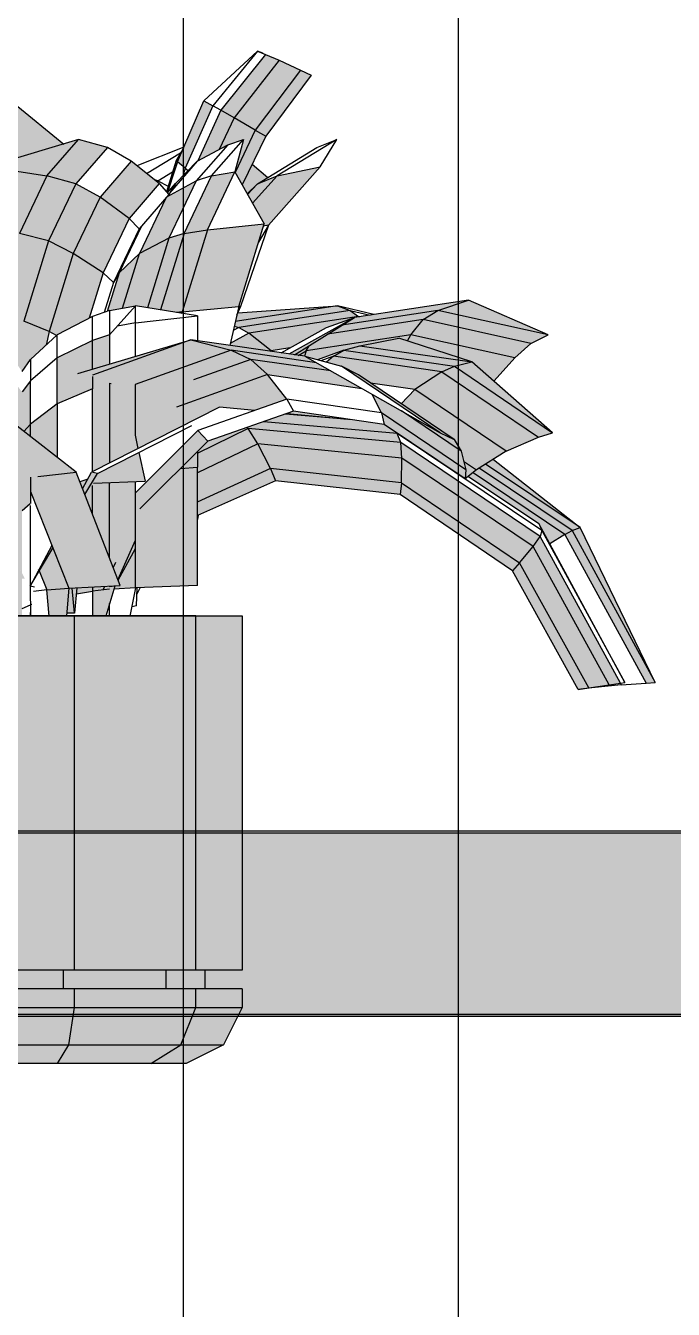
# Model space of a CAD drawing. Header units: feet. Extents: x 2272 to 4893, y 337 to 2916.
# Drawn here: x 3470.85 to 3474.38, y 1876.46 to 1883.46 of the extents above; entities that cross this region are included whole.
import ezdxf

# ---------------------------------------------------------------- set-up
doc = ezdxf.new("R2010")
doc.units = ezdxf.units.FT

# ---------------------------------------------------------------- blocks, each defined once
blk = doc.blocks.new('A$C7483090E')
for p, q in [((367.22, 431.3), (391.31, 453.57)), ((391.31, 453.57), (371.32, 429.03)), ((394.9, 452.1), (374.84, 427.05)), ((400.98, 449.54), (380.77, 423.61)), ((393.66, 452.61), (391.31, 453.57)), ((391.31, 453.57), (394.9, 452.1)), ((393.58, 452.54), (393.66, 452.61)), ((393.66, 452.61), (394.02, 452.4)), ((394.9, 452.1), (400.98, 449.54)), ((400.98, 449.54), (410.58, 445.07)), ((410.58, 445.07), (390.29, 418.19)), ((410.58, 445.07), (415.26, 442.73)), ((415.26, 442.73), (394.98, 415.48)), ((355.43, 403.98), (367.22, 431.3)), ((367.22, 431.3), (371.32, 429.03)), ((282.26, 430.06), (304.45, 411.89)), ((371.32, 429.03), (358.94, 401.13)), ((374.84, 427.05), (364.58, 404.42)), ((374.84, 427.05), (371.32, 429.03)), ((380.77, 423.61), (374.84, 427.05)), ((380.77, 423.61), (374.18, 409.55)), ((390.29, 418.19), (380.77, 423.61)), ((390.29, 418.19), (381.21, 399.22)), ((394.98, 415.48), (384.36, 393.66)), ((390.29, 418.19), (394.98, 415.48)), ((311.12, 413.94), (270.47, 401.79)), ((296.84, 397.69), (311.12, 413.94)), ((324.01, 410.36), (309.87, 394.17)), ((324.01, 410.36), (311.12, 413.94)), ((334.7, 404.2), (324.01, 410.36)), ((358.28, 410.58), (337.19, 402.23)), ((358.06, 410.14), (354.84, 404.5)), ((378.06, 411.6), (363.85, 395.42)), ((364.22, 404.2), (378.06, 411.6)), ((370.66, 397.69), (384.94, 413.94)), ((378.06, 411.6), (384.94, 413.94)), ((384.94, 413.94), (381.13, 399.52)), ((391.24, 394.17), (417.83, 410.36)), ((426.83, 413.94), (400.03, 397.69)), ((417.83, 410.36), (426.83, 413.94)), ((419.36, 401.79), (426.83, 413.94)), ((334.7, 404.2), (320.79, 388.16)), ((347.3, 394.24), (334.7, 404.2)), ((341.59, 398.71), (356.82, 408.01)), ((354.84, 404.5), (350.52, 390.51)), ((355.43, 403.98), (350.81, 390.07)), ((351.18, 390.44), (355.43, 403.98)), ((364.22, 404.2), (351.84, 389.92)), ((364.22, 404.2), (354.48, 394.24)), ((354.84, 404.5), (355.43, 403.98)), ((358.94, 401.13), (355.43, 403.98)), ((388.9, 402.96), (395.93, 396.95)), ((270.47, 401.79), (296.84, 397.69)), ((296.84, 397.69), (284.61, 371.83)), ((309.87, 394.17), (296.84, 397.69)), ((346.57, 395.42), (353.23, 399.44)), ((358.94, 401.13), (357.77, 397.61)), ((358.36, 371.83), (370.66, 397.69)), ((358.94, 401.13), (360.19, 400.1)), ((370.66, 397.69), (363.85, 395.42)), ((368.83, 373.52), (381.13, 399.52)), ((370.66, 397.69), (381.13, 399.52)), ((381.13, 399.52), (394.24, 376.23)), ((400.03, 397.69), (389.04, 385.38)), ((391.24, 394.17), (400.03, 397.69)), ((419.36, 401.79), (396.15, 375.64)), ((400.03, 397.69), (419.36, 401.79)), ((309.87, 394.17), (297.64, 368.54)), ((320.79, 388.16), (309.87, 394.17)), ((347.3, 394.24), (333.82, 378.64)), ((346.57, 395.42), (345.25, 395.85)), ((346.57, 395.42), (346.2, 395.05)), ((346.57, 395.42), (351.25, 393.07)), ((347.3, 394.24), (351.55, 389.34)), ((350.67, 388.31), (363.85, 395.42)), ((350.89, 390.07), (354.48, 394.24)), ((354.48, 394.24), (351.55, 389.34)), ((363.85, 395.42), (351.62, 369.71)), ((386.7, 389.56), (391.24, 394.17)), ((391.24, 394.17), (386.85, 389.26)), ((320.79, 388.16), (308.77, 362.97)), ((333.82, 378.64), (320.79, 388.16)), ((351.55, 389.34), (338.29, 373.96)), ((350.15, 387.73), (338.36, 362.97)), ((333.82, 378.64), (322.18, 354.18)), ((338.29, 373.96), (326.79, 349.93)), ((339.31, 375.13), (329.28, 354.18)), ((338.29, 373.96), (333.82, 378.64)), ((368.83, 373.52), (394.24, 376.23)), ((382.89, 339.17), (394.24, 376.23)), ((396.15, 375.64), (383.7, 339.17)), ((396.15, 375.64), (391.68, 367.95)), ((396.15, 375.64), (393.88, 375.13)), ((297.64, 368.54), (284.61, 371.83)), ((297.64, 368.54), (286.58, 332.58)), ((308.77, 362.97), (297.64, 368.54)), ((351.62, 369.71), (338.36, 362.97)), ((351.62, 369.71), (341.95, 338.58)), ((358.36, 371.83), (347.81, 337.63)), ((358.36, 371.83), (351.62, 369.71)), ((368.83, 373.52), (357.48, 336.82)), ((358.36, 371.83), (368.83, 373.52)), ((308.77, 362.97), (297.93, 327.89)), ((322.18, 354.18), (308.77, 362.97)), ((338.36, 362.97), (329.28, 354.18)), ((330.75, 338.36), (338.36, 362.97)), ((322.18, 354.18), (315.88, 333.89)), ((326.79, 349.93), (322.18, 354.18)), ((329.28, 354.18), (323.93, 336.9)), ((329.28, 354.18), (326.79, 349.93)), ((326.79, 349.93), (322.62, 336.46)), ((325.03, 337.34), (336.6, 339.46)), ((336.6, 339.46), (325.03, 326.42)), ((364.36, 334.99), (336.6, 339.46)), ((336.6, 331.77), (336.6, 339.46)), ((427.13, 339.46), (381.35, 332.43)), ((382.45, 336.39), (427.13, 339.46)), ((443.46, 335.58), (427.13, 339.46)), ((427.13, 339.46), (432.84, 337.34)), ((485.87, 342.02), (434.67, 334.26)), ((472.1, 337.34), (485.87, 342.02)), ((521.53, 326.42), (485.87, 342.02)), ((317.34, 334.7), (301.52, 326.42)), ((325.03, 337.34), (317.34, 334.7)), ((317.34, 323.93), (317.34, 334.7)), ((325.03, 337.34), (325.03, 326.42)), ((336.6, 331.77), (364.36, 334.99)), ((357.48, 336.82), (355.06, 336.46)), ((357.26, 336.09), (357.48, 336.82)), ((357.48, 336.82), (382.89, 339.17)), ((364.36, 334.99), (364.36, 323.79)), ((382.89, 339.17), (378.86, 321.66)), ((383.7, 339.17), (381.94, 335.14)), ((383.7, 339.17), (382.82, 339.09)), ((432.84, 337.34), (382.89, 329.79)), ((436.58, 334.7), (387.43, 327.23)), ((434.67, 334.26), (405.38, 317.86)), ((407.79, 317.56), (434.67, 334.26)), ((422.22, 329.79), (434.67, 334.26)), ((472.1, 337.34), (429.11, 330.82)), ((432.84, 337.34), (441.78, 335.29)), ((432.84, 337.34), (436.58, 334.7)), ((436.58, 334.7), (436.94, 334.55)), ((436.65, 334.55), (436.58, 334.7)), ((465.43, 333.31), (472.1, 337.34)), ((521.53, 326.42), (472.1, 337.34)), ((297.93, 327.89), (286.58, 332.58)), ((297.93, 327.89), (296.54, 321.88)), ((301.16, 326.13), (297.93, 327.89)), ((336.6, 331.77), (328.55, 330.38)), ((336.6, 316.83), (336.6, 331.77)), ((382.89, 329.79), (380.4, 328.4)), ((380.84, 330.38), (382.89, 329.79)), ((382.89, 329.79), (387.43, 327.23)), ((401.86, 318.37), (422.22, 329.79)), ((465.43, 333.31), (422.66, 326.79)), ((460.01, 326.42), (465.43, 333.31)), ((513.77, 322.62), (465.43, 333.31)), ((301.52, 326.42), (289.59, 315.44)), ((301.52, 316.17), (301.52, 326.42)), ((317.34, 323.93), (301.52, 316.17)), ((310.82, 309.21), (361.43, 324.23)), ((325.03, 326.42), (317.34, 323.93)), ((361.43, 324.23), (317.34, 308.33)), ((317.34, 311.19), (317.34, 323.93)), ((325.03, 326.42), (325.03, 313.46)), ((412.55, 316.9), (361.43, 324.23)), ((361.43, 324.23), (379.45, 319.54)), ((387.43, 327.23), (379.01, 322.54)), ((397.39, 319.32), (387.43, 327.23)), ((460.01, 326.42), (413.14, 319.32)), ((437.16, 321.59), (454.67, 324.96)), ((487.33, 314.41), (454.67, 324.96)), ((458.47, 323.71), (460.01, 326.42)), ((506.52, 316.17), (460.01, 326.42)), ((506.52, 316.17), (513.77, 322.62)), ((513.77, 322.62), (521.53, 326.42)), ((379.45, 319.54), (336.53, 304.16)), ((417.68, 313.97), (379.45, 319.54)), ((379.45, 319.54), (388.31, 315.44)), ((397.03, 319.1), (397.39, 319.32)), ((405.74, 320.57), (397.39, 319.32)), ((397.39, 319.32), (397.61, 319.03)), ((409.55, 317.27), (413.14, 319.32)), ((413.14, 319.32), (412.41, 316.9)), ((412.55, 316.9), (473.05, 282.63)), ((412.55, 316.9), (428.96, 312.36)), ((413.14, 319.32), (414.38, 321.59)), ((429.98, 319.54), (418.19, 315.29)), ((425.3, 316.9), (419.73, 314.85)), ((425.3, 316.9), (422.22, 314.19)), ((425.3, 316.9), (429.98, 319.54)), ((473.93, 309.87), (425.3, 316.9)), ((429.98, 319.54), (437.16, 321.59)), ((429.98, 319.54), (479.49, 312.36)), ((437.16, 321.59), (487.33, 314.41)), ((285.78, 310.09), (289.59, 315.44)), ((301.52, 316.17), (289.59, 305.84)), ((289.59, 315.44), (289.59, 305.84)), ((301.52, 295.52), (301.52, 316.1)), ((388.31, 315.44), (362.68, 306.28)), ((424.13, 310.31), (388.31, 315.44)), ((388.31, 315.44), (395.71, 308.63)), ((473.05, 282.63), (428.96, 312.36)), ((436.5, 308.55), (428.96, 312.36)), ((473.93, 309.87), (479.49, 312.36)), ((479.49, 312.36), (487.33, 314.41)), ((479.49, 312.36), (523.51, 282.63)), ((523.51, 282.63), (487.33, 314.41)), ((506.52, 316.17), (497.29, 305.84)), ((289.59, 305.84), (285.78, 300.86)), ((289.59, 286.51), (289.59, 305.84)), ((317.34, 307.75), (317.34, 302.33)), ((395.71, 308.63), (354.99, 294.13)), ((404.42, 297.64), (395.71, 308.63)), ((395.71, 308.63), (437.97, 302.48)), ((479.35, 279.55), (436.5, 308.55)), ((461.84, 301.96), (441.92, 304.82)), ((473.93, 309.87), (461.84, 301.96)), ((473.93, 309.87), (517.21, 280.65)), ((497, 305.84), (497.29, 305.84)), ((497.29, 305.84), (497.14, 305.7)), ((317.34, 302.33), (301.52, 295.52)), ((317.34, 265.05), (317.34, 302.33)), ((325.69, 304.53), (324.89, 304.67)), ((325.03, 304.45), (325.03, 268.93)), ((336.6, 281.46), (336.6, 304.16)), ((446.83, 291.49), (442.65, 299.77)), ((461.84, 301.96), (455.62, 295.52)), ((502.71, 274.35), (461.84, 301.96)), ((310.09, 264.9), (272.67, 294.05)), ((301.52, 295.52), (289.59, 286.51)), ((301.52, 295.52), (301.52, 271.57)), ((374.25, 294.05), (316.98, 264.9)), ((404.42, 297.64), (364.51, 283.58)), ((390.07, 292.52), (374.25, 294.05)), ((446.83, 291.49), (404.42, 297.64)), ((404.42, 297.64), (407.35, 292.22)), ((407.35, 292.22), (368.98, 278.82)), ((453.93, 282.26), (394.1, 287.53)), ((433.79, 288.41), (403.76, 290.98)), ((404.5, 291.2), (431.6, 288.71)), ((448.07, 286.36), (407.35, 292.22)), ((446.83, 291.49), (448.07, 286.36)), ((484.62, 266), (446.83, 291.49)), ((482.57, 274.35), (455.84, 292.37)), ((289.59, 286.51), (286.66, 283.14)), ((289.59, 280.87), (289.59, 286.51)), ((319.61, 264.39), (361.8, 285.78)), ((364.51, 283.58), (336.53, 255.6)), ((387.14, 284.53), (364.29, 273.33)), ((364.36, 283.65), (364.51, 283.58)), ((364.51, 283.58), (368.98, 278.82)), ((386.63, 284.97), (387.14, 284.53)), ((391.46, 277.57), (387.14, 284.53)), ((455.54, 278.16), (387.14, 284.53)), ((484.33, 261.9), (448.07, 286.36)), ((453.64, 282.55), (453.93, 282.26)), ((518.6, 238.83), (453.93, 282.26)), ((455.54, 278.16), (453.93, 282.26)), ((473.05, 282.63), (479.35, 279.55)), ((517.21, 280.65), (523.51, 282.63)), ((337.85, 275.52), (336.6, 281.46)), ((368.98, 278.82), (338.51, 248.5)), ((391.46, 277.57), (364.36, 264.68)), ((455.98, 271.2), (391.46, 277.57)), ((397.17, 266.52), (391.46, 277.57)), ((517.94, 236.19), (455.54, 278.16)), ((455.98, 271.2), (455.54, 278.16)), ((479.35, 279.55), (482.57, 274.35)), ((502.71, 274.35), (517.21, 280.65)), ((338.14, 273.77), (340.93, 260.88)), ((364.36, 274.21), (364.36, 267.25)), ((455.76, 260.22), (455.98, 271.2)), ((514.72, 231.58), (455.98, 271.2)), ((482.57, 274.35), (484.62, 266)), ((502.71, 274.35), (489.45, 266)), ((497, 270.69), (535.81, 240.22)), ((292.81, 263.07), (310.09, 264.9)), ((329.79, 214.15), (310.09, 264.9)), ((312.95, 257.43), (316.98, 264.9)), ((319.61, 264.39), (316.98, 264.9)), ((356.75, 266.66), (364.36, 267.25)), ((397.17, 266.52), (364.29, 251.57)), ((364.36, 214.15), (364.36, 267.25)), ((397.17, 266.52), (399.37, 261.1)), ((455.76, 260.22), (397.17, 266.52)), ((483.59, 269.88), (489.45, 266)), ((489.45, 266), (484.33, 261.9)), ((484.62, 266), (484.33, 261.9)), ((529, 237.07), (487.84, 264.68)), ((532.3, 238.83), (490.63, 266.74)), ((535.81, 240.22), (493.48, 268.57)), ((289.59, 262.71), (289.59, 250.92)), ((315.22, 261.75), (311.7, 260.58)), ((313.9, 254.87), (319.61, 264.39)), ((317.34, 246.16), (317.34, 258.9)), ((317.78, 260), (340.93, 260.88)), ((325.03, 226.38), (325.03, 260.29)), ((336.6, 213.12), (336.6, 260.66)), ((399.37, 261.1), (364.36, 245.5)), ((455.18, 254.87), (399.37, 261.1)), ((455.76, 260.22), (455.18, 254.87)), ((455.76, 260.22), (508.72, 224.26)), ((485.79, 263.07), (517.36, 241.98)), ((289.51, 256.34), (306.8, 212.98)), ((505.49, 220.67), (455.18, 254.87)), ((289.37, 250.77), (285.78, 247.69)), ((289.59, 214.08), (289.59, 249.96)), ((364.66, 245.64), (364.36, 243.81)), ((517.36, 241.98), (518.6, 238.83)), ((555.88, 170.65), (517.36, 241.98)), ((514.72, 231.58), (517.94, 236.19)), ((518.6, 238.83), (517.94, 236.19)), ((553.98, 170.35), (517.94, 236.19)), ((518.6, 238.83), (555.88, 170.65)), ((529, 237.07), (522.19, 232.83)), ((529, 237.07), (532.3, 238.83)), ((529, 237.07), (565.48, 170.43)), ((532.3, 238.83), (535.81, 240.22)), ((532.3, 238.83), (569.5, 170.65)), ((569.5, 170.65), (535.81, 240.22)), ((299.18, 232.02), (289.44, 213.86)), ((289.44, 213.86), (299.62, 230.92)), ((336.53, 234.36), (328.7, 216.86)), ((328.84, 216.57), (336.6, 230.7)), ((508.72, 224.26), (514.72, 231.58)), ((548.85, 169.69), (514.72, 231.58)), ((327.67, 224.55), (326.57, 222.21)), ((293.32, 221.03), (293.17, 221.33)), ((293.47, 220.67), (296.91, 212.25)), ((508.72, 224.26), (505.49, 220.67)), ((535.01, 167.64), (505.49, 220.67)), ((539.77, 168.38), (508.72, 224.26)), ((291.34, 213.42), (289.44, 213.86)), ((289.44, 213.86), (289.59, 200.53)), ((296.91, 212.25), (306.8, 212.98)), ((306.8, 212.98), (305.7, 200.53)), ((306.8, 212.98), (329.79, 214.15)), ((309.36, 201.77), (308.26, 213.05)), ((310.39, 213.12), (309.36, 201.77)), ((317.34, 213.49), (317.34, 211.59)), ((322.76, 213.78), (322.03, 212.1)), ((327.38, 213.93), (323.28, 200.45)), ((327.38, 213.93), (325.03, 213.56)), ((325.03, 213.86), (325.03, 213.56)), ((336.6, 213.12), (326.94, 212.54)), ((327.38, 214), (327.38, 213.93)), ((327.38, 214), (327.38, 213.93)), ((336.6, 213.12), (334.04, 200.45)), ((364.36, 214.15), (336.6, 213.12)), ((337.04, 204.99), (337.34, 213.12)), ((337.26, 210.19), (338.66, 213.2)), ((296.91, 212.25), (290.9, 211.51)), ((297.93, 200.45), (296.91, 212.25)), ((310.17, 210.41), (317.34, 211.59)), ((325.03, 212.47), (317.34, 211.59)), ((317.34, 211.59), (317.34, 200.45)), ((285.78, 203.9), (289.51, 205.51)), ((290.17, 205.73), (289.59, 205.58)), ((289.59, 200.53), (289.59, 202.07)), ((309.36, 201.77), (305.84, 201.77)), ((325.03, 200.45), (325.03, 206.17)), ((337.04, 204.99), (334.92, 204.63)), ((242.27, 200.53), (309.36, 200.53)), ((309.36, 200.53), (242.27, 200.53)), ((309.36, 41.82), (309.36, 200.53)), ((309.36, 200.53), (363.7, 200.53)), ((363.7, 200.53), (309.36, 200.53)), ((363.7, 41.82), (363.7, 200.53)), ((363.7, 200.53), (384.43, 200.53)), ((363.7, 200.53), (384.43, 200.53)), ((384.43, 200.53), (384.43, 41.82)), ((541.09, 168.38), (535.01, 167.64)), ((535.01, 167.64), (539.77, 168.38)), ((539.77, 168.38), (548.85, 169.69)), ((540.94, 168.52), (541.09, 168.38)), ((554.27, 169.69), (541.09, 168.38)), ((548.85, 169.69), (553.98, 170.35)), ((553.9, 170.28), (554.27, 169.69)), ((553.98, 170.35), (555.88, 170.65)), ((554.27, 169.69), (565.48, 170.43)), ((565.48, 170.43), (569.5, 170.65)), ((309.36, 41.82), (242.27, 41.82)), ((304.23, 41.82), (304.23, 33.47)), ((363.7, 41.82), (309.36, 41.82)), ((350.15, 41.82), (350.15, 33.47)), ((384.43, 41.82), (363.7, 41.82)), ((367.73, 41.82), (367.73, 33.47)), ((309.36, 33.47), (242.27, 33.47)), ((309.36, 33.47), (242.27, 33.47)), ((309.36, 25.05), (309.36, 33.47)), ((363.7, 33.47), (309.36, 33.47)), ((363.7, 33.47), (309.36, 33.47)), ((363.7, 25.05), (363.7, 33.47)), ((384.43, 33.47), (363.7, 33.47)), ((384.43, 33.47), (363.7, 33.47)), ((384.43, 33.47), (384.43, 25.05)), ((242.27, 25.05), (309.36, 25.05)), ((306.8, 8.35), (309.36, 25.05)), ((309.36, 25.05), (363.7, 25.05)), ((356.97, 8.35), (363.7, 25.05)), ((363.7, 25.05), (384.43, 25.05)), ((384.43, 25.05), (376.08, 8.35)), ((244.84, 8.35), (306.8, 8.35)), ((301.67, 0), (306.8, 8.35)), ((306.8, 8.35), (356.97, 8.35)), ((343.42, 0), (356.97, 8.35)), ((356.97, 8.35), (376.08, 8.35)), ((376.08, 8.35), (359.38, 0)), ((301.67, 0), (250.04, 0)), ((343.42, 0), (301.67, 0)), ((359.38, 0), (343.42, 0))]:
    blk.add_line(p, q)

msp = doc.modelspace()

# ---------------------------------------------------------------- hatches: boundary and pattern name
at = {"true_color": 0xafd9aa}
h = msp.add_hatch(color=9, dxfattribs=at)
h.dxf.hatch_style = 1
h.paths.add_polyline_path([(3469.4405, 1880.6206), (3469.277, 1880.673), (3469.1977, 1880.501), (3469.0792, 1879.8755), (3469.296, 1879.8666)])
h.paths.add_polyline_path([(3469.611, 1880.5313), (3469.4405, 1880.6206), (3469.296, 1879.8666), (3469.3816, 1879.8585), (3469.3816, 1880.2422), (3469.5547, 1880.2422)])
h.paths.add_polyline_path([(3469.5505, 1880.8352), (3469.4405, 1880.6206), (3469.611, 1880.5313), (3469.613, 1880.5354)])
h.paths.add_polyline_path([(3469.718, 1880.9158), (3469.6958, 1880.955), (3469.5827, 1880.9356), (3469.5368, 1880.9013), (3469.6395, 1880.4082), (3469.9456, 1880.3939), (3470.0232, 1880.3877), (3470.0166, 1880.4018), (3469.9474, 1880.4082)])
h.paths.add_polyline_path([(3469.8831, 1880.8365), (3469.8965, 1880.8267), (3469.9172, 1880.8411), (3469.8999, 1880.9169), (3469.8261, 1880.9774), (3469.6999, 1880.9557), (3469.9474, 1880.4082), (3470.083, 1880.3957)])
h.paths.add_polyline_path([(3470.3477, 1880.4393), (3470.2088, 1880.7303), (3470.1295, 1880.7844), (3470.1151, 1880.6946), (3470.2971, 1880.2422), (3470.3819, 1880.2422)])
h.paths.add_polyline_path([(3470.555, 1880.6937), (3470.6906, 1880.4332), (3470.8414, 1880.4466), (3470.5131, 1881.0846), (3470.4738, 1881.0774), (3470.2026, 1881.2826), (3470.0303, 1881.1809), (3469.8903, 1881.0462), (3470.2453, 1880.7976), (3470.2582, 1880.7698), (3470.2088, 1880.7303), (3470.4346, 1880.2574), (3470.489, 1880.2797), (3470.4866, 1880.2896), (3470.4542, 1880.2951), (3470.4551, 1880.2824), (3470.4453, 1880.2967), (3470.4866, 1880.2896), (3470.4506, 1880.4439)])
h.paths.add_polyline_path([(3470.1151, 1880.6946), (3470.1088, 1880.7984), (3470.0161, 1880.8616), (3470.0161, 1880.5433), (3470.083, 1880.3957), (3470.1321, 1880.3877), (3470.1258, 1880.3993), (3470.2365, 1880.393)], flags=17)
h.paths.add_polyline_path([(3470.7799, 1880.8561), (3470.7799, 1881.0453), (3470.3962, 1881.3406), (3470.282, 1881.3148), (3470.6872, 1881.0063), (3470.6269, 1880.8635), (3470.7799, 1880.5662)])
h.paths.add_polyline_path([(3470.282, 1881.3148), (3470.2026, 1881.2826), (3470.4738, 1881.0774), (3470.5131, 1881.0846), (3470.5441, 1881.0242), (3470.5919, 1880.988), (3470.6119, 1881.0636)])
h.paths.add_polyline_path([(3469.8903, 1881.0462), (3469.8421, 1880.9802), (3470.2088, 1880.7303), (3470.2582, 1880.7698), (3470.2453, 1880.7976)])
h.paths.add_polyline_path([(3469.8903, 1881.0462), (3469.6857, 1881.0124), (3469.5827, 1880.9356), (3469.8421, 1880.9802)])
h.paths.add_polyline_path([(3470.0303, 1881.1809), (3469.8805, 1881.1576), (3469.6857, 1881.0124), (3469.8903, 1881.0462)])
h.paths.add_polyline_path([(3469.6948, 1881.2256), (3469.6591, 1881.2657), (3469.1157, 1881.1881), (3469.2237, 1881.1033), (3469.5903, 1881.1587), (3469.652, 1881.205)])
h.paths.add_polyline_path([(3469.6591, 1881.2657), (3469.5494, 1881.3148), (3468.9872, 1881.238), (3469.1157, 1881.1881)])
h.paths.add_polyline_path([(3469.5443, 1881.3141), (3469.6003, 1881.3728), (3468.9551, 1881.5593), (3468.89, 1881.4254), (3469.147, 1881.3514), (3468.7267, 1881.296), (3468.9872, 1881.238)])
h.paths.add_polyline_path([(3469.6003, 1881.3728), (3469.5458, 1881.3156), (3469.5494, 1881.3148), (3469.6591, 1881.2657), (3469.705, 1881.2305), (3469.7207, 1881.238), (3469.7529, 1881.246)])
h.paths.add_polyline_path([(3469.5164, 1881.1033), (3469.5903, 1881.1587), (3469.2237, 1881.1033), (3469.3531, 1880.9694), (3469.393, 1880.9757)], flags=17)
h.paths.add_polyline_path([(3469.652, 1881.205), (3469.5164, 1881.1033), (3469.393, 1880.9757), (3469.0497, 1880.6206), (3469.1496, 1880.6875)])
h.paths.add_polyline_path([(3470.6353, 1881.6512), (3470.5077, 1881.7297), (3470.5077, 1881.4682), (3470.6353, 1881.3995)])
h.paths.add_polyline_path([(3470.812, 1882.3293), (3470.489, 1882.3757), (3470.3498, 1881.9251), (3470.6746, 1881.8849)])
h.paths.add_polyline_path([(3470.961, 1882.6443), (3470.6398, 1882.6943), (3470.489, 1882.3757), (3470.812, 1882.3293)])
h.paths.add_polyline_path([(3470.3453, 1882.9602), (3470.1606, 1882.8941), (3470.2472, 1882.5328), (3470.4265, 1882.6086)])
h.paths.add_polyline_path([(3470.5559, 1883.0101), (3470.3453, 1882.9602), (3470.4265, 1882.6086), (3470.6259, 1882.6649), (3470.6307, 1882.6752)])
h.paths.add_polyline_path([(3470.4265, 1882.6086), (3470.2472, 1882.5328), (3470.3203, 1882.1071), (3470.4702, 1882.3458)])
h.paths.add_polyline_path([(3470.6259, 1882.6649), (3470.4265, 1882.6086), (3470.4702, 1882.3458), (3470.489, 1882.3757)])
h.paths.add_polyline_path([(3469.5423, 1883.0387), (3469.3388, 1882.7273), (3469.6163, 1882.7023)], flags=17)
h.paths.add_polyline_path([(3469.8224, 1883.0262), (3469.5601, 1883.0539), (3469.6315, 1882.721), (3469.8974, 1882.6862)])
h.paths.add_polyline_path([(3469.6315, 1882.721), (3469.5639, 1883.036), (3469.5423, 1883.0387), (3469.6163, 1882.7023), (3469.3388, 1882.7273), (3469.4111, 1882.2561), (3469.5845, 1882.2409), (3469.5815, 1882.2561), (3469.7047, 1882.2508)])
h.paths.add_polyline_path([(3469.7047, 1882.2508), (3469.5815, 1882.2561), (3469.6526, 1881.8882), (3469.808, 1881.6503), (3469.8215, 1881.6503)])
h.paths.add_polyline_path([(3469.5845, 1882.2409), (3469.4111, 1882.2561), (3469.4331, 1882.1397), (3469.6431, 1881.9028), (3469.6526, 1881.8882)])
h.paths.add_polyline_path([(3469.9393, 1883.0021), (3469.8224, 1883.0262), (3469.8974, 1882.6862), (3470.017, 1882.6577)])
h.paths.add_polyline_path([(3469.8171, 1883.3073), (3469.7002, 1883.3251), (3469.8224, 1883.0262), (3469.9393, 1883.0021)])
h.paths.add_polyline_path([(3469.7002, 1883.3251), (3469.5601, 1883.0539), (3469.8224, 1883.0262)])
h.paths.add_polyline_path([(3469.8903, 1883.276), (3469.8171, 1883.3073), (3469.9393, 1883.0021), (3470.0134, 1882.9602)])
h.paths.add_polyline_path([(3470.0375, 1883.2216), (3470.0686, 1883.2308), (3470.0518, 1883.276), (3469.9338, 1883.2406), (3469.8903, 1883.276), (3470.0134, 1882.9602), (3470.0807, 1882.8938), (3470.0928, 1882.8611), (3470.1606, 1882.8941)])
h.paths.add_polyline_path([(3470.0134, 1882.9602), (3469.9393, 1883.0021), (3470.017, 1882.6577), (3470.0946, 1882.6086)])
h.paths.add_polyline_path([(3470.0813, 1882.8922), (3470.0807, 1882.8938), (3470.0134, 1882.9602), (3470.0946, 1882.6086), (3470.1678, 1882.5328)])
h.paths.add_polyline_path([(3469.8974, 1882.6862), (3469.6315, 1882.721), (3469.7047, 1882.2508), (3469.9723, 1882.2178)])
h.paths.add_polyline_path([(3470.017, 1882.6577), (3469.8974, 1882.6862), (3469.9723, 1882.2178), (3470.0937, 1882.1901)])
h.paths.add_polyline_path([(3470.0946, 1882.6086), (3470.017, 1882.6577), (3470.0937, 1882.1901), (3470.1731, 1882.1446)])
h.paths.add_polyline_path([(3470.1678, 1882.5328), (3470.0946, 1882.6086), (3470.1731, 1882.1446), (3470.2472, 1882.0759)])
h.paths.add_polyline_path([(3470.2472, 1882.0759), (3470.1731, 1882.1446), (3470.2105, 1881.9327), (3470.2108, 1881.9326), (3470.2579, 1882.0077)])
h.paths.add_polyline_path([(3470.1731, 1882.1446), (3470.0937, 1882.1901), (3470.1392, 1881.945), (3470.2105, 1881.9327)])
h.paths.add_polyline_path([(3470.0937, 1882.1901), (3469.9723, 1882.2178), (3470.0205, 1881.9654), (3470.1392, 1881.945)])
h.paths.add_polyline_path([(3470.3453, 1882.9602), (3470.2213, 1883.276), (3470.0375, 1883.2216), (3470.1606, 1882.8941)])
h.paths.add_polyline_path([(3470.4337, 1883.3135), (3470.2213, 1883.276), (3470.3453, 1882.9602), (3470.5559, 1883.0101)])
h.paths.add_polyline_path([(3470.1606, 1882.8941), (3470.0928, 1882.8611), (3470.1811, 1882.4971), (3470.2472, 1882.5328)])
h.paths.add_polyline_path([(3470.2472, 1882.5328), (3470.1811, 1882.4971), (3470.2606, 1882.0447), (3470.2894, 1882.0578), (3470.3203, 1882.1071)])
h.paths.add_polyline_path([(3470.5291, 1883.3251), (3470.4337, 1883.3135), (3470.5559, 1883.0101), (3470.6514, 1883.0262)])
h.paths.add_polyline_path([(3470.5291, 1883.3251), (3470.6514, 1883.0262), (3470.7834, 1883.0387)])
h.paths.add_polyline_path([(3470.6514, 1883.0262), (3470.5559, 1883.0101), (3470.6307, 1882.6752), (3470.6398, 1882.6943), (3470.7191, 1882.718)])
h.paths.add_polyline_path([(3470.7834, 1883.0387), (3470.6514, 1883.0262), (3470.7191, 1882.718), (3470.845, 1882.7557)])
h.paths.add_polyline_path([(3470.7834, 1883.0387), (3470.845, 1882.7557), (3471.0532, 1882.8179)])
h.paths.add_polyline_path([(3471.135, 1882.8424), (3470.6398, 1882.6943), (3470.961, 1882.6443)])
h.paths.add_polyline_path([(3471.2921, 1882.7987), (3471.135, 1882.8424), (3470.961, 1882.6443), (3471.1198, 1882.6015)])
h.paths.add_polyline_path([(3471.2528, 1882.5283), (3471.1198, 1882.6015), (3470.9708, 1882.2892), (3471.1065, 1882.2213)])
h.paths.add_polyline_path([(3471.4116, 1882.4123), (3471.2528, 1882.5283), (3471.1065, 1882.2213), (3471.2697, 1882.1143)])
h.paths.add_polyline_path([(3471.5758, 1882.6024), (3471.4223, 1882.7237), (3471.2528, 1882.5283), (3471.4116, 1882.4123)])
h.paths.add_polyline_path([(3471.1065, 1882.2213), (3470.9708, 1882.2892), (3470.8361, 1881.851), (3470.9744, 1881.7939)])
h.paths.add_polyline_path([(3470.9708, 1882.2892), (3470.812, 1882.3293), (3470.6746, 1881.8849), (3470.8361, 1881.851)])
h.paths.add_polyline_path([(3471.2697, 1882.1143), (3471.1065, 1882.2213), (3470.9744, 1881.7939), (3471.014, 1881.7723), (3471.0181, 1881.7761), (3471.1932, 1881.8677)])
h.paths.add_polyline_path([(3471.1198, 1882.6015), (3470.961, 1882.6443), (3470.812, 1882.3293), (3470.9708, 1882.2892)])
h.paths.add_polyline_path([(3470.8361, 1881.851), (3470.6746, 1881.8849), (3470.6471, 1881.7652), (3470.7799, 1881.6422), (3470.7863, 1881.6332)])
h.paths.add_polyline_path([(3470.9744, 1881.7939), (3470.8361, 1881.851), (3470.7863, 1881.6332), (3470.8263, 1881.5771), (3470.8727, 1881.6422), (3470.9573, 1881.7201)])
h.paths.add_polyline_path([(3470.6746, 1881.8849), (3470.3498, 1881.9251), (3470.3454, 1881.9095), (3470.348, 1881.909), (3470.5077, 1881.86), (3470.6353, 1881.7761), (3470.6471, 1881.7652)])
h.paths.add_polyline_path([(3470.6353, 1881.7761), (3470.5077, 1881.86), (3470.5077, 1881.7297), (3470.6353, 1881.6512)])
h.paths.add_polyline_path([(3470.5077, 1881.86), (3470.348, 1881.909), (3470.348, 1881.7761), (3470.5077, 1881.7297)])
h.paths.add_polyline_path([(3470.6353, 1881.7761), (3470.6353, 1881.6512), (3470.7799, 1881.5253), (3470.7799, 1881.6422)])
h.paths.add_polyline_path([(3470.7799, 1881.5253), (3470.6353, 1881.6512), (3470.6353, 1881.3995), (3470.6594, 1881.3808), (3470.6665, 1881.3817), (3470.7799, 1881.2934)])
h.paths.add_polyline_path([(3470.5077, 1881.4682), (3470.348, 1881.5084), (3470.348, 1881.3405), (3470.5077, 1881.3612)])
h.paths.add_polyline_path([(3470.6353, 1881.3995), (3470.5077, 1881.4682), (3470.5077, 1881.3612), (3470.6353, 1881.3777)])
h.paths.add_polyline_path([(3471.1225, 1881.0266), (3470.6665, 1881.3817), (3470.3962, 1881.3406), (3470.7799, 1881.0453), (3470.7799, 1880.8561), (3470.8263, 1880.8169), (3470.8727, 1880.8566), (3470.8727, 1880.9199), (3471.0824, 1880.3939), (3471.3625, 1880.4082)])
h = msp.add_hatch(color=9, dxfattribs=at)
h.dxf.hatch_style = 1
h.paths.add_polyline_path([(3472.1478, 1882.3828), (3471.8381, 1882.3498), (3471.6998, 1881.9028), (3472.0095, 1881.9313)])
h.paths.add_polyline_path([(3471.4669, 1882.2213), (3471.3563, 1882.1143), (3471.2914, 1881.9045), (3471.3045, 1881.909), (3471.3742, 1881.9218)])
h.paths.add_polyline_path([(3471.7105, 1882.3293), (3471.6284, 1882.3034), (3471.5107, 1881.9244), (3471.5821, 1881.9129)])
h.paths.add_polyline_path([(3471.6284, 1882.3034), (3471.4669, 1882.2213), (3471.3742, 1881.9218), (3471.4455, 1881.9349), (3471.5107, 1881.9244)])
h.paths.add_polyline_path([(3471.8381, 1882.3498), (3471.7105, 1882.3293), (3471.5821, 1881.9129), (3471.6716, 1881.8985), (3471.6998, 1881.9028)])
h.paths.add_polyline_path([(3471.988, 1882.6666), (3471.8604, 1882.6443), (3471.7105, 1882.3293), (3471.8381, 1882.3498)])
h.paths.add_polyline_path([(3471.7775, 1882.6166), (3471.6167, 1882.53), (3471.6106, 1882.5228), (3471.4669, 1882.2213), (3471.6284, 1882.3034)])
h.paths.add_polyline_path([(3471.988, 1882.6666), (3471.8381, 1882.3498), (3472.1478, 1882.3828)], flags=17)
h.paths.add_polyline_path([(3471.9836, 1882.9602), (3471.9113, 1883.0021), (3471.7862, 1882.726), (3471.9031, 1882.7885)])
h.paths.add_polyline_path([(3472.3467, 1883.2216), (3472.2299, 1883.276), (3471.9836, 1882.9602), (3472.0996, 1882.8941)])
h.paths.add_polyline_path([(3472.2299, 1883.276), (3472.1558, 1883.3073), (3471.9113, 1883.0021), (3471.9836, 1882.9602)])
h.paths.add_polyline_path([(3472.4039, 1883.1931), (3472.3467, 1883.2216), (3472.0996, 1882.8941), (3472.1567, 1882.8611)])
h.paths.add_polyline_path([(3472.0996, 1882.8941), (3471.9836, 1882.9602), (3471.9031, 1882.7885), (3471.9506, 1882.8138), (3472.0344, 1882.8424), (3471.988, 1882.6666), (3471.8381, 1882.3498), (3472.1478, 1882.3828), (3472.1437, 1882.3696), (3472.171, 1882.3757), (3472.4538, 1882.6943), (3472.2183, 1882.6443), (3472.1112, 1882.6015), (3472.1677, 1882.6359), (3472.0825, 1882.7086), (3472.1567, 1882.8611)])
h.paths.add_polyline_path([(3471.8685, 1883.0262), (3471.8185, 1883.0539), (3471.6748, 1882.721), (3471.7177, 1882.6862)])
h.paths.add_polyline_path([(3473.264, 1881.9661), (3473.0963, 1881.909), (3473.6986, 1881.7761)])
h.paths.add_polyline_path([(3472.4886, 1881.8171), (3472.6403, 1881.8716), (3472.6644, 1881.8752), (3472.6635, 1881.8769), (3472.0648, 1881.7859), (3472.1861, 1881.6895), (3472.2884, 1881.7048)])
h.paths.add_polyline_path([(3472.6635, 1881.8769), (3472.618, 1881.909), (3472.0095, 1881.8171), (3472.0648, 1881.7859)])
h.paths.add_polyline_path([(3472.618, 1881.909), (3472.5484, 1881.9349), (3471.9906, 1881.8492), (3471.9848, 1881.8242), (3472.0095, 1881.8171)])
h.paths.add_polyline_path([(3472.5484, 1881.9349), (3472.0045, 1881.8975), (3471.9985, 1881.8838), (3471.9906, 1881.8492)], flags=17)
h.paths.add_polyline_path([(3472.0648, 1881.7859), (3471.9629, 1881.7292), (3471.9606, 1881.7189), (3472.1821, 1881.6871), (3472.1861, 1881.6895)])
h.paths.add_polyline_path([(3471.748, 1881.7493), (3471.9675, 1881.6922), (3472.434, 1881.6243), (3472.3708, 1881.6601)])
h.paths.add_polyline_path([(3471.9675, 1881.6922), (3472.0755, 1881.6422), (3472.5128, 1881.5796), (3472.434, 1881.6243)])
h.paths.add_polyline_path([(3472.5128, 1881.5796), (3472.0755, 1881.6422), (3472.1656, 1881.5593), (3472.6813, 1881.4842)])
h.paths.add_polyline_path([(3472.1656, 1881.5593), (3472.2718, 1881.4254), (3472.7884, 1881.3505), (3472.7369, 1881.4527), (3472.6813, 1881.4842)], flags=17)
h.paths.add_polyline_path([(3472.949, 1881.7761), (3473.0151, 1881.86), (3473.0963, 1881.909), (3473.264, 1881.9661), (3472.6403, 1881.8716), (3472.2847, 1881.6724), (3472.3691, 1881.6603), (3472.378, 1881.6895)])
h.paths.add_polyline_path([(3472.5832, 1881.6922), (3472.6707, 1881.7172), (3472.8839, 1881.7582), (3472.9304, 1881.7432), (3472.949, 1881.7761), (3472.378, 1881.6895), (3472.3691, 1881.6603), (3472.3708, 1881.6601), (3472.4405, 1881.6408)])
h.paths.add_polyline_path([(3472.6707, 1881.7172), (3472.5832, 1881.6922), (3473.1864, 1881.6048), (3473.2819, 1881.6297)])
h.paths.add_polyline_path([(3472.8839, 1881.7582), (3472.6707, 1881.7172), (3473.2819, 1881.6297)])
h.paths.add_polyline_path([(3472.5832, 1881.6922), (3472.5261, 1881.6601), (3473.1186, 1881.5744), (3473.1864, 1881.6048)])
h.paths.add_polyline_path([(3473.0963, 1881.909), (3473.0151, 1881.86), (3473.604, 1881.7297), (3473.6986, 1881.7761)])
h.paths.add_polyline_path([(3472.9714, 1881.4781), (3472.7302, 1881.5126), (3472.8962, 1881.4002)], flags=17)
h.paths.add_polyline_path([(3472.2718, 1881.4254), (3472.3075, 1881.3594), (3472.8036, 1881.288), (3472.7884, 1881.3505)], flags=17)
h.paths.add_polyline_path([(3472.3075, 1881.3594), (3472.2718, 1881.4254), (3471.7855, 1881.2541), (3471.8399, 1881.1961)], flags=16)
h.paths.add_polyline_path([(3472.8946, 1881.1881), (3472.9, 1881.1033), (3472.8973, 1880.9694), (3472.8902, 1880.9043), (3472.2102, 1880.9802), (3471.7872, 1880.7917), (3471.7837, 1880.7696), (3471.7837, 1881.0551), (3471.6911, 1881.048), (3471.8399, 1881.1961), (3471.7855, 1881.2541), (3472.2718, 1881.4254), (3472.1656, 1881.5593), (3472.6813, 1881.4842), (3472.7369, 1881.4527), (3473.1079, 1881.2425), (3472.5707, 1881.6048), (3472.6626, 1881.5584), (3472.7302, 1881.5126), (3472.9714, 1881.4781), (3473.1186, 1881.5744), (3473.6459, 1881.2184), (3473.4693, 1881.1417), (3472.9714, 1881.4781), (3472.8962, 1881.4002), (3473.1846, 1881.205), (3473.2239, 1881.1417), (3473.2374, 1881.0865), (3473.3078, 1881.0399), (3473.2449, 1880.9896), (3472.875, 1881.238)])
h = msp.add_hatch(color=9, dxfattribs=at)
h.dxf.hatch_style = 1
h.paths.add_polyline_path([(3472.5261, 1881.6601), (3472.489, 1881.6274), (3472.5707, 1881.6048), (3472.6626, 1881.5584), (3472.7302, 1881.5126), (3472.9714, 1881.4781), (3473.1186, 1881.5744)])
h.paths.add_polyline_path([(3473.4693, 1881.1417), (3473.6459, 1881.2184), (3473.1186, 1881.5744), (3472.9714, 1881.4781)])
h.paths.add_polyline_path([(3472.9714, 1881.4781), (3472.8962, 1881.4002), (3473.1846, 1881.205), (3473.2239, 1881.1417), (3473.2374, 1881.0865), (3473.3078, 1881.0399), (3473.4693, 1881.1417)])
h.paths.add_polyline_path([(3473.6459, 1881.2184), (3473.7227, 1881.2425), (3473.1864, 1881.6048), (3473.1186, 1881.5744)])
h.paths.add_polyline_path([(3473.7227, 1881.2425), (3473.2819, 1881.6297), (3473.1864, 1881.6048)])
h.paths.add_polyline_path([(3472.949, 1881.7761), (3472.9304, 1881.7432), (3473.2819, 1881.6297), (3473.4007, 1881.5253), (3473.4032, 1881.5253), (3473.5157, 1881.6512)])
h.paths.add_polyline_path([(3473.5157, 1881.6512), (3473.604, 1881.7297), (3473.0151, 1881.86), (3472.949, 1881.7761)])
h = msp.add_hatch(color=9, dxfattribs=at)
h.dxf.hatch_style = 1
h.paths.add_polyline_path([(3471.2109, 1881.4825), (3471.0181, 1881.3995), (3471.0181, 1881.1079), (3471.1225, 1881.0266), (3471.1429, 1880.9741), (3471.1859, 1880.9885), (3471.2064, 1881.0266), (3471.2109, 1881.0288)], flags=17)
h.paths.add_polyline_path([(3471.2109, 1881.59), (3471.2109, 1881.7457), (3471.0181, 1881.6512), (3471.0181, 1881.3995), (3471.2109, 1881.4825), (3471.2109, 1881.0288), (3471.4607, 1881.156), (3471.4455, 1881.2282), (3471.4455, 1881.5051), (3471.9675, 1881.6922), (3471.748, 1881.7493)])
h.paths.add_polyline_path([(3471.3045, 1881.7761), (3471.2109, 1881.7457), (3471.2109, 1881.59), (3471.3045, 1881.6177)])
h.paths.add_polyline_path([(3471.7837, 1881.0551), (3471.6911, 1881.048), (3471.8399, 1881.1961), (3471.7855, 1881.2541), (3471.4455, 1880.9141), (3471.4455, 1880.3957), (3471.7837, 1880.4082)])
h.paths.add_polyline_path([(3471.4455, 1880.9755), (3471.3045, 1880.9701), (3471.3045, 1880.5576), (3471.3495, 1880.4419), (3471.4455, 1880.6565)], flags=17)
h.paths.add_polyline_path([(3471.3045, 1880.9701), (3471.4455, 1880.9755), (3471.4982, 1880.9775), (3471.4642, 1881.1347), (3471.2385, 1881.0203), (3471.2064, 1881.0266), (3471.2109, 1881.0288), (3471.2109, 1881.4825), (3471.0181, 1881.3995), (3470.8727, 1881.2898), (3470.8727, 1881.5253), (3470.8263, 1881.4647), (3470.7799, 1881.5253), (3470.6353, 1881.6512), (3470.6353, 1881.3995), (3470.6594, 1881.3808), (3470.348, 1881.3405), (3470.348, 1881.3341), (3470.3962, 1881.3406), (3470.282, 1881.3148), (3470.6872, 1881.0063), (3470.6269, 1880.8635), (3470.8414, 1880.4466), (3470.8263, 1880.4452), (3470.8263, 1880.2833), (3470.872, 1880.303), (3470.8709, 1880.4046), (3470.918, 1880.4924), (3470.9204, 1880.4876), (3470.9201, 1880.4872), (3470.9619, 1880.385), (3471.0824, 1880.3939), (3471.0703, 1880.2574), (3471.1136, 1880.2574), (3471.1231, 1880.3626), (3471.2109, 1880.377), (3471.2109, 1880.2422), (3471.2834, 1880.2422), (3471.3279, 1880.3886), (3471.4455, 1880.3957), (3471.4455, 1880.6565), (3471.3495, 1880.4419), (3471.3045, 1880.5576)])
h.paths.add_polyline_path([(3470.555, 1880.6937), (3470.4506, 1880.4439), (3470.4977, 1880.2422), (3470.6468, 1880.2422), (3470.621, 1880.4251), (3470.6906, 1880.4332)], flags=17)
h.paths.add_polyline_path([(3470.8709, 1880.4046), (3470.9897, 1880.6262), (3471.0824, 1880.3939), (3471.3625, 1880.4082), (3471.1225, 1881.0266), (3470.6665, 1881.3817), (3470.3962, 1881.3406), (3470.7799, 1881.0453), (3470.7799, 1880.8561), (3470.8263, 1880.8169), (3470.8263, 1880.476), (3470.5131, 1881.0846), (3470.4738, 1881.0774), (3470.2026, 1881.2826), (3470.0303, 1881.1809), (3469.8903, 1881.0462), (3470.2453, 1880.7976), (3470.2582, 1880.7698), (3470.2088, 1880.7303), (3470.4346, 1880.2574), (3470.489, 1880.2797), (3470.4866, 1880.2896), (3470.4542, 1880.2951), (3470.4551, 1880.2824), (3470.4453, 1880.2967), (3470.4866, 1880.2896), (3470.4506, 1880.4439), (3470.555, 1880.6937), (3470.6906, 1880.4332), (3470.621, 1880.4251), (3470.6468, 1880.2422), (3470.8263, 1880.2422), (3470.8263, 1880.2833), (3470.872, 1880.303)])
h.paths.add_polyline_path([(3471.0824, 1880.3939), (3470.9619, 1880.385), (3470.9743, 1880.2422), (3471.069, 1880.2422)], flags=17)
h.paths.add_polyline_path([(3472.1656, 1881.5593), (3472.0755, 1881.6422), (3471.9675, 1881.6922), (3471.4455, 1881.5051), (3471.4455, 1881.2282), (3471.4607, 1881.156), (3471.9042, 1881.3817), (3472.095, 1881.3631), (3472.2718, 1881.4254)])
h.paths.add_polyline_path([(3472.8946, 1881.1881), (3472.0612, 1881.2657), (3472.1139, 1881.1809), (3472.9, 1881.1033)])
h.paths.add_polyline_path([(3472.9, 1881.1033), (3472.1139, 1881.1809), (3472.1835, 1881.0462), (3472.8973, 1880.9694)])
h.paths.add_polyline_path([(3472.1835, 1881.0462), (3472.1139, 1881.1809), (3471.7837, 1881.0239), (3471.7837, 1880.8646)])
h.paths.add_polyline_path([(3472.1139, 1881.1809), (3472.0612, 1881.2657), (3471.7837, 1881.1296), (3471.7837, 1881.0551), (3471.7837, 1881.0239)])
h.paths.add_polyline_path([(3472.2102, 1880.9802), (3472.1835, 1881.0462), (3471.7837, 1880.8646), (3471.7837, 1880.7901)])
h.paths.add_polyline_path([(3472.1835, 1881.0462), (3472.2102, 1880.9802), (3472.8902, 1880.9043), (3472.8973, 1880.9694)])
h.paths.add_polyline_path([(3473.6549, 1880.6768), (3473.6156, 1880.6206), (3474.0314, 1879.8666), (3474.0939, 1879.8746)])
h.paths.add_polyline_path([(3473.6156, 1880.6206), (3473.5424, 1880.5313), (3473.9208, 1879.8505), (3474.0314, 1879.8666)])
h.paths.add_polyline_path([(3473.5424, 1880.5313), (3473.5032, 1880.4876), (3473.8628, 1879.8416), (3473.9208, 1879.8505)])
h.paths.add_polyline_path([(3472.8973, 1880.9694), (3472.8902, 1880.9043), (3473.5032, 1880.4876), (3473.5424, 1880.5313)])
h.paths.add_polyline_path([(3472.9, 1881.1033), (3472.8973, 1880.9694), (3473.5424, 1880.5313), (3473.6156, 1880.6206)])
h.paths.add_polyline_path([(3472.8946, 1881.1881), (3472.9, 1881.1033), (3473.6156, 1880.6206), (3473.6549, 1880.6768)])
h = msp.add_hatch(color=9, dxfattribs=at)
h.dxf.hatch_style = 1
h.paths.add_polyline_path([(3473.322, 1881.0489), (3473.3078, 1881.0399), (3473.2879, 1881.024), (3473.7896, 1880.6875), (3473.8297, 1880.7089)])
h.paths.add_polyline_path([(3473.2879, 1881.024), (3473.2631, 1881.0042), (3473.6477, 1880.7473), (3473.7076, 1880.6364), (3473.7896, 1880.6875)])
h.paths.add_polyline_path([(3473.3571, 1881.071), (3473.322, 1881.0489), (3473.8297, 1880.7089), (3473.8726, 1880.7258)])
h.paths.add_polyline_path([(3473.3991, 1881.0975), (3473.3571, 1881.071), (3473.8726, 1880.7258)])
h.paths.add_polyline_path([(3473.8726, 1880.7258), (3473.8297, 1880.7089), (3474.283, 1879.8782)])
h.paths.add_polyline_path([(3473.8297, 1880.7089), (3473.7896, 1880.6875), (3474.234, 1879.8755), (3474.283, 1879.8782)])
at = {"true_color": 0xc7c8ca}
h = msp.add_hatch(color=9, dxfattribs=at)
h.dxf.hatch_style = 1
h.paths.add_polyline_path([(3470.2962, 1880.2422), (3469.6342, 1880.2422), (3469.6342, 1878.3086), (3470.2962, 1878.3086)])
h.paths.add_polyline_path([(3469.6342, 1880.2422), (3469.3816, 1880.2422), (3469.3816, 1878.3086), (3469.6342, 1878.3086)])
h.paths.add_polyline_path([(3471.1136, 1880.2422), (3470.3835, 1880.2422), (3470.3837, 1880.2413), (3470.3819, 1880.2422), (3470.2962, 1880.2422), (3470.2962, 1878.3086), (3471.1136, 1878.3086)])
h.paths.add_polyline_path([(3471.7757, 1880.2422), (3471.1136, 1880.2422), (3471.1136, 1878.3086), (3471.7757, 1878.3086)])
h.paths.add_polyline_path([(3472.0282, 1880.2422), (3471.7757, 1880.2422), (3471.7757, 1878.3086), (3472.0282, 1878.3086)])
at = {"true_color": 0xb4623c}
h = msp.add_hatch(color=25, dxfattribs=at)
h.dxf.hatch_style = 1
h.paths.add_polyline_path([(3491.1844, 1878.0564), (3491.1844, 1879.0564), (3461.1844, 1879.0564), (3461.1844, 1878.0564)])
at = {"true_color": 0x939598}
h = msp.add_hatch(color=252, dxfattribs=at)
h.dxf.hatch_style = 1
h.paths.add_polyline_path([(3470.2962, 1878.2069), (3469.6342, 1878.2069), (3469.6342, 1878.1043), (3470.2962, 1878.1043)])
h.paths.add_polyline_path([(3469.7992, 1878.3086), (3469.6342, 1878.3086), (3469.5851, 1878.3086), (3469.5851, 1878.2069), (3469.6342, 1878.2069), (3469.7992, 1878.2069)])
h.paths.add_polyline_path([(3470.3587, 1878.3086), (3470.2962, 1878.3086), (3469.7992, 1878.3086), (3469.7992, 1878.2069), (3470.2962, 1878.2069), (3470.3587, 1878.2069)])
h.paths.add_polyline_path([(3471.0511, 1878.3086), (3470.3587, 1878.3086), (3470.3587, 1878.2069), (3471.0511, 1878.2069)])
h.paths.add_polyline_path([(3471.6106, 1878.3086), (3471.1136, 1878.3086), (3471.0511, 1878.3086), (3471.0511, 1878.2069), (3471.1136, 1878.2069), (3471.6106, 1878.2069)])
h.paths.add_polyline_path([(3471.8248, 1878.3086), (3471.7757, 1878.3086), (3471.6106, 1878.3086), (3471.6106, 1878.2069), (3471.7757, 1878.2069), (3471.8248, 1878.2069)])
h.paths.add_polyline_path([(3469.6342, 1878.2069), (3469.3816, 1878.2069), (3469.3816, 1878.1043), (3469.6342, 1878.1043)])
h.paths.add_polyline_path([(3469.6342, 1878.1043), (3469.3816, 1878.1043), (3469.4834, 1877.9008), (3469.7171, 1877.9008)])
h.paths.add_polyline_path([(3469.7171, 1877.9008), (3469.4834, 1877.9008), (3469.6868, 1877.7991), (3469.8813, 1877.7991)])
h.paths.add_polyline_path([(3470.2962, 1878.1043), (3469.6342, 1878.1043), (3469.7171, 1877.9008), (3470.3275, 1877.9008)])
h.paths.add_polyline_path([(3470.3275, 1877.9008), (3469.7171, 1877.9008), (3469.8813, 1877.7991), (3470.3908, 1877.7991)])
h.paths.add_polyline_path([(3471.1136, 1878.1043), (3470.2962, 1878.1043), (3470.3275, 1877.9008), (3471.0824, 1877.9008)])
h.paths.add_polyline_path([(3471.0824, 1877.9008), (3470.3275, 1877.9008), (3470.3908, 1877.7991), (3471.0199, 1877.7991)])
h.paths.add_polyline_path([(3471.1136, 1878.2069), (3471.0511, 1878.2069), (3470.3587, 1878.2069), (3470.2962, 1878.2069), (3470.2962, 1878.1043), (3471.1136, 1878.1043)])
h.paths.add_polyline_path([(3471.7757, 1878.2069), (3471.6106, 1878.2069), (3471.1136, 1878.2069), (3471.1136, 1878.1043), (3471.7757, 1878.1043)])
h.paths.add_polyline_path([(3471.7757, 1878.1043), (3471.1136, 1878.1043), (3471.0824, 1877.9008), (3471.6936, 1877.9008)])
h.paths.add_polyline_path([(3471.6936, 1877.9008), (3471.0824, 1877.9008), (3471.0199, 1877.7991), (3471.5285, 1877.7991)])
h.paths.add_polyline_path([(3472.0282, 1878.1043), (3471.7757, 1878.1043), (3471.6936, 1877.9008), (3471.9265, 1877.9008)])
h.paths.add_polyline_path([(3471.9265, 1877.9008), (3471.6936, 1877.9008), (3471.5285, 1877.7991), (3471.723, 1877.7991)])
h.paths.add_polyline_path([(3472.0282, 1878.2069), (3471.7757, 1878.2069), (3471.7757, 1878.1043), (3472.0282, 1878.1043)])

# ---------------------------------------------------------------- linework, layer by layer
at = {"color": 242, "true_color": 0xcd2027}
for p, q in [((3471.7083, 1831.0673), (3471.7083, 1936.9524)), ((3473.2083, 1831.0673), (3473.2083, 1936.9524))]:
    msp.add_line(p, q, dxfattribs=at)
at = {"color": 18, "true_color": 0x000000}
for p, q in [((3491.1844, 1879.0564), (3461.1844, 1879.0564)), ((3489.2083, 1879.0673), (3461.2083, 1879.0673)), ((3489.2083, 1878.0673), (3461.2083, 1878.0673)), ((3491.1844, 1878.0564), (3461.1844, 1878.0564))]:
    msp.add_line(p, q, dxfattribs=at)

# ---------------------------------------------------------------- block references
at = {"xscale": 0.01218343478757425, "yscale": 0.01218343478757425, "zscale": 0.01218343478757425}
msp.add_blockref('A$C7483090E', (3467.3445, 1877.7991), dxfattribs=at)

doc.saveas('drawing.dxf')
